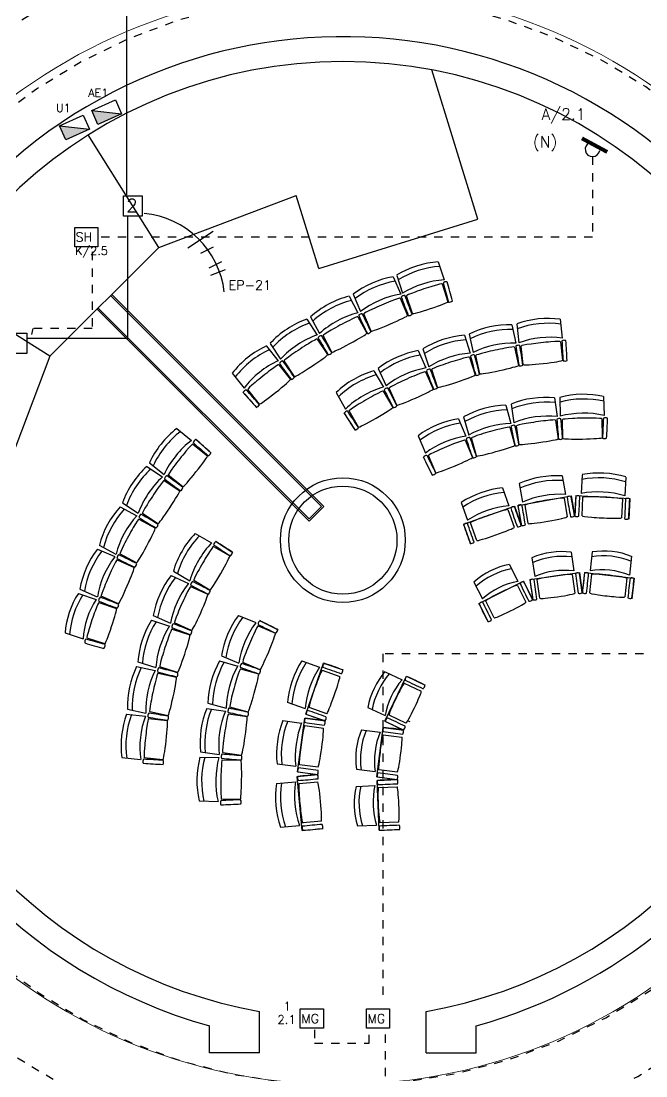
# Model space of a CAD drawing. Extents: x 638.8 to 694.4, y 623.5 to 665.5.
# Drawn here: x 673.13 to 680.63, y 637.12 to 649.79 of the extents above; entities that cross this region are included whole.
import ezdxf

# ---------------------------------------------------------------- set-up
doc = ezdxf.new("R2010")
doc.units = 0
doc.header["$LTSCALE"] = 0.5
doc.header["$MEASUREMENT"] = 0
for name, pattern in [('DASHED2', [0.375, 0.25, -0.125]), ('HIDDEN', [0.375, 0.25, -0.125]), ('HIDDEN2', [0.1875, 0.125, -0.0625]), ('PHANTOM2', [31.75, 15.875, -3.175, 3.175, -3.175, 3.175, -3.175])]:
    doc.linetypes.add(name, pattern=pattern)
for name, color, linetype in [('ALUMBRADO', 3, 'CONTINUOUS'), ('butacas', 1, 'CONTINUOUS'), ('equipo', 5, 'CONTINUOUS'), ('paredes', 1, 'CONTINUOUS'), ('PISO', 1, 'CONTINUOUS'), ('PROYECCIONES', 6, 'HIDDEN'), ('PUERTAS', 6, 'CONTINUOUS'), ('SEÑALES', 4, 'CONTINUOUS'), ('TOMAS', 4, 'HIDDEN2'), ('tuberia_alumbrado', 3, 'DASHED2'), ('UNIFILAR', 1, 'CONTINUOUS')]:
    doc.layers.add(name, color=color, linetype=linetype)
doc.styles.add('romans', font='romans.shx')

# ---------------------------------------------------------------- blocks, each defined once
blk = doc.blocks.new('butacas')
at = {"layer": 'butacas'}
for p, q in [((1.147, 3.343), (1.216, 3.127)), ((0.647, 3.182), (0.716, 2.966)), ((0.606, 3.164), (0.696, 2.955)), ((1.192, 3.078), (1.262, 2.864)), ((0.075, 2.932), (0.182, 2.732)), ((0.123, 2.956), (0.213, 2.747)), ((0.835, 2.723), (0.764, 2.936)), ((0.689, 2.908), (0.778, 2.701)), ((-0.388, 2.682), (-0.28, 2.483)), ((0.18, 2.684), (0.287, 2.486)), ((0.342, 2.513), (0.253, 2.719)), ((-0.434, 2.655), (-0.309, 2.465)), ((2.031, 2.588), (2.079, 2.366)), ((2.09, 2.597), (2.114, 2.372)), ((2.612, 2.654), (2.636, 2.429)), ((-0.307, 2.417), (-0.183, 2.229)), ((-0.131, 2.26), (-0.238, 2.458)), ((1.46, 2.462), (1.531, 2.246)), ((1.518, 2.477), (1.565, 2.255)), ((-0.917, 2.333), (-0.775, 2.156)), ((-0.873, 2.365), (-0.748, 2.176)), ((0.961, 2.298), (1.032, 2.083)), ((2.063, 2.32), (2.11, 2.1)), ((2.168, 2.11), (2.144, 2.333)), ((2.616, 2.385), (2.64, 2.161)), ((-0.58, 1.967), (-0.704, 2.155)), ((0.906, 2.277), (0.998, 2.07)), ((1.52, 2.199), (1.59, 1.985)), ((1.646, 2), (1.599, 2.22)), ((-0.769, 2.108), (-0.629, 1.932)), ((0.373, 2.036), (0.487, 1.839)), ((0.426, 2.062), (0.519, 1.855)), ((1.138, 1.837), (1.068, 2.051)), ((-1.328, 2.006), (-1.186, 1.828)), ((0.992, 2.022), (1.084, 1.816)), ((-1.2, 1.78), (-1.035, 1.592)), ((-1.001, 1.636), (-1.141, 1.812)), ((0.486, 1.791), (0.599, 1.596)), ((0.65, 1.623), (0.558, 1.828)), ((-0.081, 1.773), (0.032, 1.576)), ((2.542, 1.711), (2.575, 1.486)), ((2.608, 1.716), (2.612, 1.489)), ((3.133, 1.726), (3.138, 1.499)), ((0.011, 1.529), (0.149, 1.32)), ((0.187, 1.358), (0.075, 1.553)), ((1.957, 1.621), (2.018, 1.403)), ((2.022, 1.635), (2.055, 1.41)), ((1.388, 1.459), (1.476, 1.249)), ((1.451, 1.48), (1.512, 1.262)), ((2.556, 1.442), (2.588, 1.219)), ((2.642, 1.224), (2.638, 1.449)), ((3.113, 1.458), (3.117, 1.233)), ((-1.995, 1.341), (-1.818, 1.199)), ((2.005, 1.356), (2.065, 1.139)), ((2.118, 1.151), (2.086, 1.373)), ((-1.801, 1.153), (-1.625, 1.013)), ((-1.769, 1.212), (-1.581, 1.047)), ((0.904, 1.255), (0.991, 1.046)), ((1.469, 1.202), (1.556, 0.994)), ((1.607, 1.012), (1.547, 1.229)), ((1.118, 0.81), (1.031, 1.018)), ((-2.323, 0.93), (-2.146, 0.789)), ((0.964, 1.002), (1.077, 0.778)), ((-2.355, 0.886), (-2.166, 0.761)), ((-1.922, 0.642), (-2.098, 0.782)), ((2.635, 0.772), (2.675, 0.549)), ((2.873, 0.787), (2.861, 0.56)), ((-2.146, 0.717), (-1.958, 0.593)), ((2.118, 0.681), (2.157, 0.457)), ((3.398, 0.759), (3.386, 0.533)), ((1.917, 0.628), (1.993, 0.414)), ((2.101, 0.418), (2.741, 0.531)), ((2.741, 0.531), (2.785, 0.285)), ((2.798, 0.535), (2.785, 0.285)), ((2.798, 0.535), (3.447, 0.501)), ((2.873, 0.293), (2.884, 0.518)), ((-2.674, 0.402), (-2.474, 0.294)), ((-2.646, 0.449), (-2.457, 0.323)), ((1.422, 0.453), (1.498, 0.239)), ((1.448, 0.191), (2.061, 0.408)), ((2.061, 0.408), (2.145, 0.172)), ((2.101, 0.418), (2.145, 0.172)), ((2.228, 0.2), (2.189, 0.421)), ((2.657, 0.504), (2.696, 0.282)), ((3.359, 0.493), (3.347, 0.268)), ((3.447, 0.501), (3.434, 0.251)), ((-2.221, 0.197), (-2.408, 0.321)), ((1.983, 0.367), (2.058, 0.155)), ((-2.45, 0.252), (-2.252, 0.145)), ((1.448, 0.191), (1.532, -0.045)), ((1.61, -0.004), (1.535, 0.208)), ((-1.773, 0.081), (-1.576, -0.032)), ((-2.948, -0.108), (-2.74, -0.198)), ((-2.925, -0.059), (-2.725, -0.168)), ((-1.553, -0.075), (-1.358, -0.187)), ((-1.529, -0.011), (-1.32, -0.149)), ((-2.712, -0.238), (-2.506, -0.327)), ((-2.479, -0.273), (-2.677, -0.165)), ((2.272, -0.212), (2.305, -0.437)), ((2.743, -0.145), (2.775, -0.369)), ((2.995, -0.141), (2.969, -0.366)), ((3.467, -0.194), (3.442, -0.42)), ((-2.036, -0.373), (-1.839, -0.487)), ((2.001, -0.291), (2.101, -0.495)), ((-2.062, -0.426), (-1.855, -0.519)), ((-1.596, -0.599), (-1.791, -0.486)), ((1.575, -0.503), (1.676, -0.706)), ((1.633, -0.759), (2.17, -0.493)), ((2.17, -0.493), (2.281, -0.717)), ((2.247, -0.474), (2.841, -0.389)), ((2.247, -0.474), (2.282, -0.722)), ((2.367, -0.697), (2.335, -0.474)), ((2.756, -0.414), (2.788, -0.636)), ((2.841, -0.389), (2.876, -0.636)), ((2.904, -0.388), (2.876, -0.636)), ((2.904, -0.388), (3.5, -0.455)), ((2.965, -0.634), (2.99, -0.41)), ((3.412, -0.458), (3.387, -0.681)), ((3.5, -0.455), (3.473, -0.703)), ((-3.158, -0.59), (-2.949, -0.68)), ((-1.828, -0.558), (-1.623, -0.65)), ((2.097, -0.543), (2.197, -0.744)), ((-3.177, -0.64), (-2.962, -0.712)), ((-2.931, -0.749), (-2.717, -0.82)), ((-2.695, -0.763), (-2.902, -0.674)), ((1.633, -0.759), (1.744, -0.983)), ((1.816, -0.933), (1.716, -0.732)), ((-2.298, -0.961), (-2.083, -1.032)), ((-2.277, -0.906), (-2.07, -0.998)), ((-1.816, -1.084), (-2.022, -0.992)), ((-1.255, -0.904), (-1.046, -0.991)), ((-1.002, -0.964), (-0.778, -1.077)), ((-3.336, -1.115), (-3.121, -1.187)), ((-2.051, -1.068), (-1.837, -1.138)), ((-1.018, -1.031), (-0.81, -1.118)), ((-2.86, -1.247), (-3.073, -1.176)), ((-1.459, -1.388), (-1.249, -1.476)), ((-2.477, -1.518), (-2.255, -1.565)), ((-2.462, -1.46), (-2.246, -1.531)), ((-1.985, -1.59), (-2.199, -1.52)), ((-1.48, -1.451), (-1.262, -1.512)), ((-0.994, -1.556), (-1.202, -1.469)), ((-0.493, -1.45), (-0.279, -1.526)), ((-0.446, -2.09), (-0.231, -1.476)), ((-0.231, -1.476), (0.005, -1.559)), ((-2.22, -1.599), (-2, -1.646)), ((-1.229, -1.547), (-1.012, -1.607)), ((-0.248, -1.563), (-0.036, -1.637)), ((0.506, -2.175), (0.765, -1.634)), ((0.507, -1.58), (0.712, -1.677)), ((0.765, -1.634), (0.99, -1.741)), ((0.738, -1.718), (0.941, -1.815)), ((-1.635, -2.022), (-1.41, -2.055)), ((-1.621, -1.957), (-1.403, -2.018)), ((-1.139, -2.065), (-1.356, -2.005)), ((-0.667, -1.946), (-0.453, -2.021)), ((-0.193, -2.086), (-0.405, -2.011)), ((0.302, -2.009), (0.507, -2.106)), ((-2.597, -2.09), (-2.372, -2.114)), ((-2.588, -2.031), (-2.366, -2.079)), ((-2.333, -2.144), (-2.11, -2.168)), ((-2.1, -2.11), (-2.32, -2.063)), ((-1.373, -2.086), (-1.151, -2.118)), ((-0.545, -2.783), (-0.458, -2.139)), ((-0.458, -2.139), (-0.21, -2.172)), ((-0.446, -2.09), (-0.21, -2.172)), ((0.758, -2.199), (0.555, -2.102)), ((-0.72, -2.166), (-0.495, -2.197)), ((-0.457, -2.227), (-0.234, -2.257)), ((0.223, -2.279), (0.448, -2.308)), ((0.409, -2.845), (0.484, -2.249)), ((0.484, -2.249), (0.732, -2.281)), ((0.506, -2.175), (0.732, -2.283)), ((0.486, -2.338), (0.709, -2.366)), ((-2.654, -2.612), (-2.429, -2.636)), ((-2.161, -2.64), (-2.385, -2.616)), ((-1.716, -2.608), (-1.489, -2.612)), ((-1.711, -2.542), (-1.486, -2.575)), ((-1.449, -2.638), (-1.224, -2.642)), ((-1.219, -2.588), (-1.442, -2.556)), ((-0.79, -2.687), (-0.566, -2.717)), ((-0.545, -2.783), (-0.298, -2.816)), ((-0.298, -2.728), (-0.521, -2.698)), ((0.163, -2.751), (0.388, -2.779)), ((0.655, -2.788), (0.432, -2.759)), ((-0.795, -2.925), (-0.57, -2.904)), ((-0.547, -2.839), (-0.298, -2.816)), ((-0.487, -3.487), (-0.547, -2.839)), ((-0.526, -2.925), (-0.302, -2.905)), ((0.409, -2.845), (0.657, -2.876)), ((0.412, -2.886), (0.662, -2.876)), ((0.436, -3.485), (0.412, -2.886)), ((0.159, -2.958), (0.386, -2.949)), ((0.428, -2.973), (0.653, -2.964)), ((-1.726, -3.133), (-1.499, -3.138)), ((-1.233, -3.117), (-1.458, -3.113)), ((-0.258, -3.378), (-0.482, -3.398)), ((0.67, -3.388), (0.445, -3.397)), ((-0.747, -3.448), (-0.521, -3.427)), ((-0.487, -3.487), (-0.238, -3.464)), ((0.178, -3.433), (0.405, -3.424)), ((0.436, -3.485), (0.686, -3.475))]:
    blk.add_line(p, q, dxfattribs=at)
for centre, radius, start, end in [((1.243, 3.044), 0.0607, 82.7048, 129.1855), ((7.926, 4.887), 6.957, 194.9562, 196.9341), ((-5.404, 1.078), 6.957, 14.9562, 16.9341), ((0.743, 2.878), 0.0607, 87.5403, 134.021), ((7.247, 5.278), 6.957, 199.7917, 201.7696), ((-5.715, 0.359), 6.957, 19.7917, 21.7696), ((1.278, 2.921), 0.0607, 262.7048, 309.1855), ((0.236, 2.66), 0.0607, 92.606, 139.0867), ((6.503, 5.624), 6.957, 204.8574, 206.8353), ((-5.974, -0.42), 6.957, 24.8574, 26.8353), ((0.789, 2.758), 0.0607, 267.5403, 314.021), ((-0.249, 2.398), 0.0607, 97.6717, 144.1525), ((5.731, 5.904), 6.957, 209.9231, 211.9011), ((-6.163, -1.218), 6.957, 29.9231, 31.9011), ((0.292, 2.544), 0.0607, 272.606, 319.0867), ((2.111, 2.281), 0.0607, 75.9451, 122.4258), ((8.964, 3.325), 6.957, 188.1965, 190.1744), ((-4.722, 1.111), 6.957, 8.1965, 10.1744), ((2.659, 2.341), 0.0607, 69.9858, 116.4665), ((9.584, 2.667), 6.957, 182.2372, 184.2151), ((-4.258, 1.887), 6.957, 2.2372, 4.2151), ((-0.183, 2.288), 0.0607, 277.6717, 324.1525), ((1.571, 2.165), 0.0607, 81.9044, 128.3851), ((8.279, 3.914), 6.957, 194.1558, 196.1337), ((-5.103, 0.292), 6.957, 14.1558, 16.1337), ((2.666, 2.213), 0.0607, 249.9858, 296.4665), ((-0.709, 2.094), 0.0607, 102.7375, 149.2182), ((4.938, 6.114), 6.957, 214.9889, 216.9668), ((-6.281, -2.03), 6.957, 34.9889, 36.9668), ((1.047, 1.994), 0.0607, 87.8637, 134.3444), ((7.537, 4.429), 6.957, 200.1151, 202.093), ((-5.397, -0.562), 6.957, 20.1151, 22.093), ((2.131, 2.155), 0.0607, 255.9451, 302.4258), ((-0.634, 1.99), 0.0607, 282.7375, 329.2182), ((1.605, 2.041), 0.0607, 261.9044, 308.3851), ((-1.141, 1.75), 0.0607, 107.8032, 154.2839), ((4.129, 6.253), 6.957, 220.0546, 222.0325), ((-6.327, -2.85), 6.957, 40.0546, 42.0325), ((0.543, 1.768), 0.0607, 93.823, 140.3037), ((6.745, 4.865), 6.957, 206.0744, 208.0523), ((-5.6, -1.443), 6.957, 26.0744, 28.0523), ((1.093, 1.874), 0.0607, 267.8637, 314.3444), ((-1.057, 1.653), 0.0607, 287.8032, 334.2839), ((0.066, 1.492), 0.0607, 99.7823, 146.263), ((5.912, 5.216), 6.957, 212.0337, 214.0116), ((-5.711, -2.339), 6.957, 32.0337, 34.0116), ((0.602, 1.654), 0.0607, 273.823, 320.3037), ((2.601, 1.4), 0.0607, 71.4459, 117.9266), ((9.514, 1.902), 6.957, 183.6973, 185.6753), ((-4.303, 0.769), 6.957, 3.6973, 5.6753), ((10.074, 1.037), 6.957, 176.4595, 178.4375), ((3.153, 1.41), 0.0607, 64.2081, 110.6889), ((-3.775, 1.655), 6.957, 356.4595, 358.4375), ((0.136, 1.384), 0.0607, 279.7823, 326.263), ((2.054, 1.32), 0.0607, 78.6837, 125.1644), ((8.85, 2.689), 6.957, 190.9351, 192.913), ((-4.714, -0.175), 6.957, 10.9351, 12.913), ((-1.74, 1.153), 0.0607, 115.568, 162.0487), ((2.874, 6.327), 6.957, 227.8194, 229.7973), ((-6.256, -4.105), 6.957, 47.8194, 49.7973), ((1.523, 1.172), 0.0607, 85.9215, 132.4022), ((8.091, 3.387), 6.957, 198.1729, 200.1508), ((-5.004, -1.164), 6.957, 18.1729, 20.1508), ((2.081, 1.194), 0.0607, 258.6837, 305.1644), ((2.611, 1.272), 0.0607, 251.4459, 297.9266), ((3.147, 1.282), 0.0607, 244.2081, 290.6889), ((-1.643, 1.069), 0.0607, 295.568, 342.0487), ((1.014, 0.958), 0.0607, 93.1593, 139.64), ((-5.166, -2.181), 6.957, 25.4107, 27.3886), ((7.251, 3.983), 6.957, 205.4107, 207.3886), ((1.565, 1.051), 0.0607, 265.9215, 312.4022), ((-2.084, 0.722), 0.0607, 120.6337, 167.1144), ((-6.119, -4.914), 6.957, 52.8851, 54.863), ((1.071, 0.843), 0.0607, 273.1593, 319.64), ((2.054, 6.283), 6.957, 232.8851, 234.863), ((-1.98, 0.647), 0.0607, 300.6337, 347.1144), ((2.727, 0.467), 0.0607, 76.7907, 123.2715), ((9.564, 1.611), 6.957, 189.0421, 191.0201), ((-4.088, -0.803), 6.957, 9.0421, 11.0201), ((9.738, 0.046), 6.957, 176.0074, 177.9853), ((2.819, 0.473), 0.0607, 63.756, 110.2367), ((-4.106, 0.772), 6.957, 356.0074, 357.9853), ((2.058, 0.342), 0.0607, 86.2296, 132.7103), ((8.615, 2.592), 6.957, 198.4809, 200.4589), ((-4.456, -2.029), 6.957, 18.4809, 20.4589), ((2.136, 0.363), 0.0607, 76.7907, 123.2715), ((8.973, 1.507), 6.957, 189.0421, 191.0201), ((-4.678, -0.908), 6.957, 9.0421, 11.0201), ((10.337, 0.014), 6.957, 176.0074, 177.9853), ((3.419, 0.442), 0.0607, 63.756, 110.2367), ((-3.507, 0.741), 6.957, 356.0074, 357.9853), ((-2.39, 0.263), 0.0607, 125.6994, 172.1802), ((1.242, 6.168), 6.957, 237.9508, 239.9288), ((-5.911, -5.708), 6.957, 57.9508, 59.9288), ((2.749, 0.341), 0.0607, 256.7907, 303.2715), ((2.813, 0.345), 0.0607, 243.756, 290.2367), ((3.412, 0.313), 0.0607, 243.756, 290.2367), ((-2.279, 0.197), 0.0607, 305.6994, 352.1802), ((1.492, 0.142), 0.0607, 86.2296, 132.7103), ((8.049, 2.392), 6.957, 198.4809, 200.4589), ((-5.022, -2.229), 6.957, 18.4809, 20.4589), ((2.101, 0.221), 0.0607, 266.2296, 312.7103), ((2.159, 0.236), 0.0607, 256.7907, 303.2715), ((-1.492, -0.066), 0.0607, 123.737, 170.2177), ((2.339, 5.711), 6.957, 235.9884, 237.9663), ((-5.216, -5.912), 6.957, 55.9884, 57.9663), ((1.535, 0.021), 0.0607, 266.2296, 312.7103), ((-2.653, -0.222), 0.0607, 130.7652, 177.2459), ((0.443, 5.98), 6.957, 243.0166, 244.9945), ((-5.633, -6.481), 6.957, 63.0166, 64.9945), ((-1.384, -0.136), 0.0607, 303.737, 350.2177), ((-2.537, -0.278), 0.0607, 310.7652, 357.2459), ((-1.768, -0.543), 0.0607, 129.6963, 176.177), ((-4.865, -6.745), 6.957, 61.9477, 63.9256), ((2.175, -0.558), 0.0607, 93.1377, 139.6185), ((-4.007, -3.695), 6.957, 25.3891, 27.3671), ((2.28, -0.531), 0.0607, 74.9106, 121.3913), ((9.151, 0.389), 6.957, 187.162, 189.1399), ((-4.572, -1.577), 6.957, 7.162, 9.1399), ((2.825, -0.453), 0.0607, 74.9106, 121.3913), ((9.696, 0.467), 6.957, 187.162, 189.1399), ((-4.028, -1.499), 6.957, 7.162, 9.1399), ((9.803, -1.289), 6.957, 172.5992, 174.5772), ((2.922, -0.451), 0.0607, 60.3478, 106.8285), ((-3.973, 0.259), 6.957, 352.5992, 354.5772), ((10.35, -1.351), 6.957, 172.5992, 174.5772), ((3.469, -0.513), 0.0607, 60.3478, 106.8285), ((-3.427, 0.198), 6.957, 352.5992, 354.5772), ((1.443, 5.6), 6.957, 241.9477, 243.9256), ((-1.654, -0.602), 0.0607, 309.6963, 356.177), ((8.413, 2.464), 6.957, 205.3891, 207.3671), ((2.843, -0.58), 0.0607, 254.9106, 301.3913), ((2.908, -0.579), 0.0607, 240.3478, 286.8285), ((-2.873, -0.728), 0.0607, 135.8309, 182.3116), ((-0.337, 5.723), 6.957, 248.0823, 250.0602), ((-5.289, -7.225), 6.957, 68.0823, 70.0602), ((1.682, -0.803), 0.0607, 93.1377, 139.6185), ((-4.5, -3.94), 6.957, 25.3891, 27.3671), ((2.232, -0.673), 0.0607, 273.1377, 319.6185), ((2.299, -0.658), 0.0607, 254.9106, 301.3913), ((3.454, -0.64), 0.0607, 240.3478, 286.8285), ((-2.753, -0.774), 0.0607, 315.8309, 2.3116), ((7.92, 2.22), 6.957, 205.3891, 207.3671), ((-1.994, -1.047), 0.0607, 135.6556, 182.1363), ((-4.429, -7.537), 6.957, 67.907, 69.8849), ((-0.958, -1.014), 0.0607, 130.36, 176.8407), ((2.181, 5.166), 6.957, 242.6114, 244.5893), ((-3.983, -7.251), 6.957, 62.6114, 64.5893), ((1.739, -0.918), 0.0607, 273.1377, 319.6185), ((0.562, 5.397), 6.957, 247.907, 249.8849), ((-1.874, -1.093), 0.0607, 315.6556, 2.1363), ((-0.843, -1.071), 0.0607, 310.36, 356.8407), ((-3.04, -1.227), 0.0607, 140.6664, 187.1471), ((-1.057, 5.415), 6.957, 252.9178, 254.8957), ((-4.9, -7.905), 6.957, 72.9178, 74.8957), ((-2.916, -1.263), 0.0607, 320.6664, 7.1471), ((-1.172, -1.523), 0.0607, 137.5978, 184.0785), ((-3.387, -8.091), 6.957, 69.8492, 71.8271), ((-0.182, -1.52), 0.0607, 137.4455, 183.9262), ((-2.414, -8.083), 6.957, 69.6969, 71.6748), ((-2.165, -1.571), 0.0607, 141.6149, 188.0956), ((-0.292, 5.103), 6.957, 253.8663, 255.8442), ((-3.914, -8.279), 6.957, 73.8663, 75.8442), ((-2.041, -1.605), 0.0607, 321.6149, 8.0956), ((1.164, 5.004), 6.957, 249.8492, 251.8271), ((-1.051, -1.565), 0.0607, 317.5978, 4.0785), ((2.171, 5), 6.957, 249.6969, 251.6748), ((-0.061, -1.562), 0.0607, 317.4455, 3.9262), ((0.809, -1.682), 0.0607, 131.2209, 177.7017), ((-2.122, -7.965), 6.957, 63.4723, 65.4503), ((3.855, 4.544), 6.957, 243.4723, 245.4503), ((0.925, -1.738), 0.0607, 311.2209, 357.7017), ((-1.32, -2.054), 0.0607, 144.8356, 191.3163), ((-2.689, -8.85), 6.957, 77.087, 79.0649), ((-2.281, -2.111), 0.0607, 147.5742, 194.0549), ((-1.111, 4.722), 6.957, 259.8256, 261.8035), ((-3.325, -8.964), 6.957, 79.8256, 81.8035), ((-2.155, -2.131), 0.0607, 327.5742, 14.0549), ((0.175, 4.714), 6.957, 257.087, 259.0649), ((-1.194, -2.081), 0.0607, 324.8356, 11.3163), ((-0.401, -2.172), 0.0607, 149.0256, 195.5063), ((-1.27, -9.049), 6.957, 81.277, 83.2549), ((-0.381, -2.086), 0.0607, 137.4455, 183.9262), ((1.973, 4.434), 6.957, 249.6969, 251.6748), ((-2.613, -8.649), 6.957, 69.6969, 71.6748), ((-0.259, -2.129), 0.0607, 317.4455, 3.9262), ((0.572, -2.179), 0.0607, 131.2209, 177.7017), ((-2.359, -8.461), 6.957, 63.4723, 65.4503), ((0.595, 4.688), 6.957, 261.277, 263.2549), ((-0.274, -2.189), 0.0607, 329.0256, 15.5063), ((0.542, -2.282), 0.0607, 149.5145, 195.9952), ((-0.269, -9.166), 6.957, 81.7659, 83.7438), ((3.618, 4.048), 6.957, 243.4723, 245.4503), ((0.688, -2.234), 0.0607, 311.2209, 357.7017), ((1.48, 4.586), 6.957, 261.7659, 263.7438), ((0.669, -2.298), 0.0607, 329.5145, 15.9952), ((-2.341, -2.659), 0.0607, 153.5335, 200.0142), ((-2.667, -9.584), 6.957, 85.7849, 87.7628), ((-2.213, -2.666), 0.0607, 333.5335, 20.0142), ((-1.4, -2.601), 0.0607, 152.0734, 198.5541), ((-0.769, 4.303), 6.957, 264.3247, 266.3027), ((-1.902, -9.514), 6.957, 84.3247, 86.3027), ((-1.272, -2.611), 0.0607, 332.0734, 18.5541), ((-1.887, 4.258), 6.957, 265.7849, 267.7628), ((-0.482, -2.766), 0.0607, 149.0256, 195.5063), ((0.515, 4.094), 6.957, 261.277, 263.2549), ((-1.351, -9.643), 6.957, 81.277, 83.2549), ((-0.355, -2.783), 0.0607, 329.0256, 15.5063), ((-0.484, -2.859), 0.0607, 162.0357, 208.5165), ((0.218, -9.755), 6.957, 94.2871, 96.2651), ((-1.057, 4.05), 6.957, 274.2871, 276.2651), ((-0.356, -2.847), 0.0607, 342.0357, 28.5165), ((0.472, -2.827), 0.0607, 149.5145, 195.9952), ((0.474, -2.908), 0.0607, 159.0685, 205.5492), ((1.41, 4.041), 6.957, 261.7659, 263.7438), ((0.817, -9.832), 6.957, 91.3199, 93.2978), ((-0.338, -9.712), 6.957, 81.7659, 83.7438), ((0.6, -2.844), 0.0607, 329.5145, 15.9952), ((0.602, -2.903), 0.0607, 339.0685, 25.5492), ((0.259, 4.02), 6.957, 271.3199, 273.2978), ((-1.41, -3.153), 0.0607, 159.3111, 205.7919), ((-1.037, -10.074), 6.957, 91.5625, 93.5405), ((-1.655, 3.775), 6.957, 271.5625, 273.5405), ((-1.282, -3.147), 0.0607, 339.3111, 25.7919), ((0.273, -10.353), 6.957, 94.2871, 96.2651), ((-0.301, -3.444), 0.0607, 342.0357, 28.5165), ((-0.429, -3.456), 0.0607, 162.0357, 208.5165), ((-1.002, 3.452), 6.957, 274.2871, 276.2651), ((0.496, -3.458), 0.0607, 159.0685, 205.5492), ((0.839, -10.381), 6.957, 91.3199, 93.2978), ((0.281, 3.471), 6.957, 271.3199, 273.2978), ((0.624, -3.453), 0.0607, 339.0685, 25.5492)]:
    blk.add_arc(centre, radius, start, end, dxfattribs=at)
for centre, major_axis, ratio, start_param, end_param in [((0.991, 2.969), (0.593, 0.191), 0.547021, 1.135438, 2.006154), ((1.009, 2.914), (0.593, 0.191), 0.547021, 1.135438, 2.006154), ((0.487, 2.776), (0.572, 0.247), 0.547021, 1.135438, 2.006154), ((0.51, 2.723), (0.572, 0.247), 0.547021, 1.135438, 2.006154), ((1.061, 2.753), (0.593, 0.191), 0.547021, 1.135438, 2.006154), ((0.978, 3.007), (0.214, 0.071), 0.055531, 0, 3.141593), ((-0.01, 2.535), (0.548, 0.296), 0.547021, 1.135438, 2.006154), ((0.577, 2.568), (0.572, 0.247), 0.547021, 1.135438, 2.006154), ((0.018, 2.485), (0.548, 0.296), 0.547021, 1.135438, 2.006154), ((0.471, 2.814), (0.218, 0.094), 0.05261, 0, 3.141593), ((1.049, 2.794), (0.214, 0.071), 0.055531, 3.141593, 6.283185), ((0.098, 2.336), (0.548, 0.296), 0.547021, 1.135438, 2.006154), ((-0.029, 2.571), (0.209, 0.113), 0.05261, 0, 3.141593), ((0.56, 2.607), (0.218, 0.094), 0.05261, 3.141593, 6.283185), ((2.384, 2.319), (0.619, 0.067), 0.547021, 1.135438, 2.006154), ((-0.483, 2.252), (0.52, 0.343), 0.547021, 1.135438, 2.006154), ((-0.452, 2.204), (0.52, 0.343), 0.547021, 1.135438, 2.006154), ((1.839, 2.23), (0.609, 0.131), 0.547021, 1.135438, 2.006154), ((1.852, 2.174), (0.609, 0.131), 0.547021, 1.135438, 2.006154), ((2.39, 2.261), (0.619, 0.067), 0.547021, 1.135438, 2.006154), ((-0.358, 2.063), (0.52, 0.343), 0.547021, 1.135438, 2.006154), ((-0.506, 2.286), (0.198, 0.131), 0.05261, 0, 3.141593), ((0.078, 2.373), (0.209, 0.113), 0.05261, 3.141593, 6.283185), ((1.307, 2.086), (0.592, 0.194), 0.547021, 1.135438, 2.006154), ((2.409, 2.093), (0.619, 0.067), 0.547021, 1.135438, 2.006154), ((-0.93, 1.928), (0.487, 0.388), 0.547021, 1.135438, 2.006154), ((-0.894, 1.883), (0.487, 0.388), 0.547021, 1.135438, 2.006154), ((1.325, 2.032), (0.592, 0.194), 0.547021, 1.135438, 2.006154), ((1.887, 2.009), (0.609, 0.131), 0.547021, 1.135438, 2.006154), ((1.831, 2.27), (0.232, 0.05), 0.05261, 0, 3.141593), ((2.38, 2.359), (0.236, 0.026), 0.05261, 0, 3.141593), ((-0.789, 1.75), (0.487, 0.388), 0.547021, 1.135438, 2.006154), ((-0.382, 2.098), (0.198, 0.131), 0.05261, 3.141593, 6.283185), ((0.792, 1.888), (0.569, 0.254), 0.547021, 1.135438, 2.006154), ((0.815, 1.835), (0.569, 0.254), 0.547021, 1.135438, 2.006154), ((1.377, 1.871), (0.592, 0.194), 0.547021, 1.135438, 2.006154), ((1.294, 2.125), (0.226, 0.074), 0.05261, 0, 3.141593), ((2.404, 2.135), (0.236, 0.026), 0.05261, 3.141593, 6.283185), ((-0.955, 1.96), (0.186, 0.148), 0.05261, 0, 3.141593), ((0.301, 1.637), (0.539, 0.312), 0.547021, 1.135438, 2.006154), ((0.885, 1.68), (0.569, 0.254), 0.547021, 1.135438, 2.006154), ((0.775, 1.925), (0.217, 0.097), 0.05261, 0, 3.141593), ((1.878, 2.05), (0.232, 0.05), 0.05261, 3.141593, 6.283185), ((-0.815, 1.784), (0.186, 0.148), 0.05261, 3.141593, 6.283185), ((0.329, 1.587), (0.539, 0.312), 0.547021, 1.135438, 2.006154), ((1.364, 1.911), (0.226, 0.074), 0.05261, 3.141593, 6.283185), ((0.414, 1.44), (0.539, 0.312), 0.547021, 1.135438, 2.006154), ((0.28, 1.672), (0.206, 0.119), 0.05261, 0, 3.141593), ((0.867, 1.719), (0.217, 0.097), 0.05261, 3.141593, 6.283185), ((2.327, 1.367), (0.616, 0.09), 0.547021, 1.135438, 2.006154), ((2.335, 1.31), (0.616, 0.09), 0.547021, 1.135438, 2.006154), ((2.876, 1.412), (0.623, 0.012), 0.547021, 1.135438, 2.006154), ((2.878, 1.355), (0.623, 0.012), 0.547021, 1.135438, 2.006154), ((0.393, 1.477), (0.206, 0.119), 0.05261, 3.141593, 6.283185), ((1.787, 1.253), (0.6, 0.167), 0.547021, 1.135438, 2.006154), ((1.802, 1.198), (0.6, 0.167), 0.547021, 1.135438, 2.006154), ((2.881, 1.185), (0.623, 0.012), 0.547021, 1.135438, 2.006154), ((1.265, 1.072), (0.574, 0.241), 0.547021, 1.135438, 2.006154), ((1.288, 1.019), (0.574, 0.241), 0.547021, 1.135438, 2.006154), ((1.847, 1.035), (0.6, 0.167), 0.547021, 1.135438, 2.006154), ((2.359, 1.143), (0.616, 0.09), 0.547021, 1.135438, 2.006154), ((2.321, 1.408), (0.235, 0.034), 0.05261, 0, 3.141593), ((2.876, 1.453), (0.238, 0.004), 0.05261, 0, 3.141593), ((-1.918, 0.942), (0.389, 0.486), 0.547021, 1.135438, 2.006154), ((-1.873, 0.907), (0.389, 0.486), 0.547021, 1.135438, 2.006154), ((1.776, 1.293), (0.229, 0.064), 0.05261, 0, 3.141593), ((-1.741, 0.801), (0.389, 0.486), 0.547021, 1.135438, 2.006154), ((-1.95, 0.968), (0.148, 0.186), 0.05261, 0, 3.141593), ((1.353, 0.863), (0.574, 0.241), 0.547021, 1.135438, 2.006154), ((1.25, 1.11), (0.219, 0.092), 0.05261, 0, 3.141593), ((2.353, 1.185), (0.235, 0.034), 0.05261, 3.141593, 6.283185), ((2.88, 1.228), (0.238, 0.004), 0.05261, 3.141593, 6.283185), ((1.836, 1.076), (0.229, 0.064), 0.05261, 3.141593, 6.283185), ((-1.774, 0.827), (0.148, 0.186), 0.05261, 3.141593, 6.283185), ((1.337, 0.902), (0.219, 0.092), 0.05261, 3.141593, 6.283185), ((-2.243, 0.497), (0.345, 0.519), 0.547021, 1.135438, 2.006154), ((-2.195, 0.465), (0.345, 0.519), 0.547021, 1.135438, 2.006154), ((-2.054, 0.371), (0.345, 0.519), 0.547021, 1.135438, 2.006154), ((2.43, 0.422), (0.613, 0.108), 0.547021, 1.135438, 2.006154), ((3.116, 0.407), (-0.622, 0.033), 0.547021, 4.277031, 5.147747), ((3.119, 0.465), (-0.622, 0.033), 0.547021, 4.277031, 5.147747), ((-2.277, 0.519), (0.131, 0.198), 0.05261, 0, 3.141593), ((2.44, 0.366), (0.613, 0.108), 0.547021, 1.135438, 2.006154), ((-2.09, 0.395), (0.131, 0.198), 0.05261, 3.141593, 6.283185), ((1.773, 0.249), (0.587, 0.208), 0.547021, 1.135438, 2.006154), ((1.792, 0.195), (0.587, 0.208), 0.547021, 1.135438, 2.006154), ((2.47, 0.199), (0.613, 0.108), 0.547021, 1.135438, 2.006154), ((2.423, 0.463), (0.234, 0.041), 0.05261, 0, 3.141593), ((3.108, 0.238), (-0.622, 0.033), 0.547021, 4.277031, 5.147747), ((3.122, 0.505), (-0.237, 0.012), 0.05261, 3.141593, 6.283185), ((-2.528, 0.024), (0.297, 0.547), 0.547021, 1.135438, 2.006154), ((1.848, 0.035), (0.587, 0.208), 0.547021, 1.135438, 2.006154), ((-2.477, -0.003), (0.297, 0.547), 0.547021, 1.135438, 2.006154), ((-2.328, -0.084), (0.297, 0.547), 0.547021, 1.135438, 2.006154), ((-2.564, 0.043), (0.113, 0.209), 0.05261, 0, 3.141593), ((1.759, 0.288), (0.224, 0.079), 0.05261, 0, 3.141593), ((2.462, 0.241), (0.234, 0.041), 0.05261, 3.141593, 6.283185), ((3.11, 0.281), (-0.237, 0.012), 0.05261, 0, 3.141593), ((-2.366, -0.064), (0.113, 0.209), 0.05261, 3.141593, 6.283185), ((1.834, 0.075), (0.224, 0.079), 0.05261, 3.141593, 6.283185), ((-1.637, -0.301), (0.312, 0.539), 0.547021, 1.135438, 2.006154), ((-1.587, -0.329), (0.312, 0.539), 0.547021, 1.135438, 2.006154), ((-2.77, -0.472), (0.248, 0.571), 0.547021, 1.135438, 2.006154), ((-1.44, -0.414), (0.312, 0.539), 0.547021, 1.135438, 2.006154), ((-1.672, -0.28), (0.119, 0.206), 0.05261, 0, 3.141593), ((2.551, -0.484), (0.558, 0.08), 0.604555, 1.135438, 2.006154), ((3.196, -0.475), (-0.56, 0.063), 0.604555, 4.277031, 5.147747), ((-2.717, -0.495), (0.248, 0.571), 0.547021, 1.135438, 2.006154), ((-2.561, -0.562), (0.248, 0.571), 0.547021, 1.135438, 2.006154), ((-2.807, -0.456), (0.095, 0.218), 0.05261, 0, 3.141593), ((-1.477, -0.393), (0.119, 0.206), 0.05261, 3.141593, 6.283185), ((2.56, -0.541), (0.558, 0.08), 0.604555, 1.135438, 2.006154), ((3.19, -0.532), (-0.56, 0.063), 0.604555, 4.277031, 5.147747), ((-2.601, -0.545), (0.095, 0.218), 0.05261, 3.141593, 6.283185), ((1.925, -0.674), (0.505, 0.25), 0.604555, 1.135438, 2.006154), ((1.951, -0.725), (0.505, 0.25), 0.604555, 1.135438, 2.006154), ((2.584, -0.709), (0.558, 0.08), 0.604555, 1.135438, 2.006154), ((3.171, -0.7), (-0.56, 0.063), 0.604555, 4.277031, 5.147747), ((-1.888, -0.792), (0.254, 0.569), 0.547021, 1.135438, 2.006154), ((-1.835, -0.815), (0.254, 0.569), 0.547021, 1.135438, 2.006154), ((2.026, -0.877), (0.505, 0.25), 0.604555, 1.135438, 2.006154), ((2.546, -0.444), (0.21, 0.03), 0.058796, 0, 3.141593), ((3.201, -0.434), (-0.211, 0.024), 0.058796, 3.141593, 6.283185), ((-1.68, -0.885), (0.254, 0.569), 0.547021, 1.135438, 2.006154), ((-1.925, -0.775), (0.097, 0.217), 0.05261, 0, 3.141593), ((1.907, -0.637), (0.19, 0.094), 0.058796, 0, 3.141593), ((-2.963, -0.975), (0.188, 0.563), 0.574351, 1.135438, 2.006154), ((-2.909, -0.994), (0.188, 0.563), 0.574351, 1.135438, 2.006154), ((-2.748, -1.047), (0.188, 0.563), 0.574351, 1.135438, 2.006154), ((-3.002, -0.962), (0.071, 0.213), 0.055531, 0, 3.141593), ((-1.719, -0.867), (0.097, 0.217), 0.05261, 3.141593, 6.283185), ((2.007, -0.839), (0.19, 0.094), 0.058796, 3.141593, 6.283185), ((2.578, -0.667), (0.21, 0.03), 0.058796, 3.141593, 6.283185), ((3.176, -0.658), (-0.211, 0.024), 0.058796, 0, 3.141593), ((-2.789, -1.034), (0.071, 0.213), 0.055531, 3.141593, 6.283185), ((-2.086, -1.307), (0.194, 0.592), 0.547021, 1.135438, 2.006154), ((-2.032, -1.325), (0.194, 0.592), 0.547021, 1.135438, 2.006154), ((-1.072, -1.265), (0.241, 0.574), 0.547021, 1.135438, 2.006154), ((-1.019, -1.288), (0.241, 0.574), 0.547021, 1.135438, 2.006154), ((-0.863, -1.353), (0.241, 0.574), 0.547021, 1.135438, 2.006154), ((-1.871, -1.377), (0.194, 0.592), 0.547021, 1.135438, 2.006154), ((-2.125, -1.294), (0.074, 0.226), 0.05261, 0, 3.141593), ((-1.911, -1.364), (0.074, 0.226), 0.05261, 3.141593, 6.283185), ((-1.11, -1.25), (0.092, 0.219), 0.05261, 0, 3.141593), ((-0.902, -1.337), (0.092, 0.219), 0.05261, 3.141593, 6.283185), ((-2.23, -1.839), (0.131, 0.609), 0.547021, 1.135438, 2.006154), ((-1.253, -1.787), (0.167, 0.6), 0.547021, 1.135438, 2.006154), ((-1.198, -1.802), (0.167, 0.6), 0.547021, 1.135438, 2.006154), ((-1.035, -1.847), (0.167, 0.6), 0.547021, 1.135438, 2.006154), ((-0.288, -1.801), (0.206, 0.588), 0.547021, 1.135438, 2.006154), ((-0.234, -1.82), (0.206, 0.588), 0.547021, 1.135438, 2.006154), ((-2.174, -1.852), (0.131, 0.609), 0.547021, 1.135438, 2.006154), ((-2.009, -1.887), (0.131, 0.609), 0.547021, 1.135438, 2.006154), ((-2.27, -1.831), (0.05, 0.232), 0.05261, 0, 3.141593), ((-2.05, -1.878), (0.05, 0.232), 0.05261, 3.141593, 6.283185), ((-1.293, -1.776), (0.064, 0.229), 0.05261, 0, 3.141593), ((-1.076, -1.836), (0.064, 0.229), 0.05261, 3.141593, 6.283185), ((-0.074, -1.876), (0.206, 0.588), 0.547021, 1.135438, 2.006154), ((-0.327, -1.787), (0.079, 0.224), 0.05261, 0, 3.141593), ((-0.115, -1.861), (0.079, 0.224), 0.05261, 3.141593, 6.283185), ((0.683, -1.927), (0.243, 0.509), 0.604555, 1.135438, 2.006154), ((0.735, -1.952), (0.243, 0.509), 0.604555, 1.135438, 2.006154), ((0.888, -2.025), (0.243, 0.509), 0.604555, 1.135438, 2.006154), ((0.647, -1.91), (0.092, 0.192), 0.058796, 0, 3.141593), ((0.85, -2.007), (0.092, 0.192), 0.058796, 3.141593, 6.283185), ((-1.367, -2.327), (0.09, 0.616), 0.547021, 1.135438, 2.006154), ((-2.319, -2.384), (0.067, 0.619), 0.547021, 1.135438, 2.006154), ((-2.261, -2.39), (0.067, 0.619), 0.547021, 1.135438, 2.006154), ((-2.093, -2.409), (0.067, 0.619), 0.547021, 1.135438, 2.006154), ((-2.359, -2.38), (0.026, 0.236), 0.05261, 0, 3.141593), ((-1.31, -2.335), (0.09, 0.616), 0.547021, 1.135438, 2.006154), ((-1.143, -2.359), (0.09, 0.616), 0.547021, 1.135438, 2.006154), ((-1.408, -2.321), (0.034, 0.235), 0.05261, 0, 3.141593), ((-1.185, -2.353), (0.034, 0.235), 0.05261, 3.141593, 6.283185), ((-2.135, -2.404), (0.026, 0.236), 0.05261, 3.141593, 6.283185), ((-0.449, -2.468), (0.084, 0.617), 0.547021, 1.135438, 2.006154), ((-0.392, -2.476), (0.084, 0.617), 0.547021, 1.135438, 2.006154), ((-0.224, -2.498), (0.084, 0.617), 0.547021, 1.135438, 2.006154), ((-0.489, -2.462), (0.032, 0.235), 0.05261, 0, 3.141593), ((-0.266, -2.493), (0.032, 0.235), 0.05261, 3.141593, 6.283185), ((0.5, -2.554), (0.071, 0.559), 0.604555, 1.135438, 2.006154), ((0.557, -2.561), (0.071, 0.559), 0.604555, 1.135438, 2.006154), ((0.725, -2.582), (0.071, 0.559), 0.604555, 1.135438, 2.006154), ((0.459, -2.549), (0.027, 0.211), 0.058796, 0, 3.141593), ((0.682, -2.577), (0.027, 0.211), 0.058796, 3.141593, 6.283185), ((-1.412, -2.876), (0.012, 0.623), 0.547021, 1.135438, 2.006154), ((-1.355, -2.878), (0.012, 0.623), 0.547021, 1.135438, 2.006154), ((-1.185, -2.881), (0.012, 0.623), 0.547021, 1.135438, 2.006154), ((-1.453, -2.876), (0.004, 0.238), 0.05261, 0, 3.141593), ((-1.228, -2.88), (0.004, 0.238), 0.05261, 3.141593, 6.283185), ((-0.238, -3.137), (-0.057, 0.62), 0.547021, 1.135438, 2.006154), ((-0.28, -3.141), (-0.022, 0.237), 0.05261, 3.141593, 6.283185), ((-0.464, -3.158), (-0.057, 0.62), 0.547021, 1.135438, 2.006154), ((-0.406, -3.153), (-0.057, 0.62), 0.547021, 1.135438, 2.006154), ((-0.504, -3.162), (-0.022, 0.237), 0.05261, 0, 3.141593), ((0.477, -3.183), (-0.023, 0.563), 0.604555, 1.135438, 2.006154), ((0.535, -3.181), (-0.023, 0.563), 0.604555, 1.135438, 2.006154), ((0.704, -3.174), (-0.023, 0.563), 0.604555, 1.135438, 2.006154), ((0.437, -3.185), (-0.009, 0.212), 0.058796, 0, 3.141593), ((0.661, -3.176), (-0.009, 0.212), 0.058796, 3.141593, 6.283185)]:
    blk.add_ellipse(centre, major_axis=major_axis, ratio=ratio, start_param=start_param, end_param=end_param, dxfattribs=at)

msp = doc.modelspace()

# ---------------------------------------------------------------- linework, layer by layer
at = {"layer": 'ALUMBRADO', "const_width": 0.0468}
msp.add_lwpolyline([(680.166, 648.219), (679.862, 648.383)], dxfattribs=at)
at = {"layer": 'ALUMBRADO'}
for points in [[(674.355, 647.692), (674.579, 647.692), (674.579, 647.448), (674.355, 647.448)], [(672.969, 646.041), (673.193, 646.041), (673.193, 645.797), (672.969, 645.797)]]:
    msp.add_lwpolyline(points, close=True, dxfattribs=at)
msp.add_arc((679.989, 648.251), 0.0878, 112.0969, 351.2238, dxfattribs=at)
at = {"layer": 'butacas', "ltscale": 0.1}
msp.add_line((677.762, 641.388), (677.795, 641.375), dxfattribs=at)
at = {"layer": 'equipo', "color": 1, "ltscale": 0.1}
for radius in [0.75, 0.65]:
    msp.add_circle((676.99, 643.555), radius, dxfattribs=at)
at = {"layer": 'paredes', "ltscale": 0.75}
for p, q in [((675.99, 637.394), (675.99, 637.892)), ((677.99, 637.394), (677.99, 637.892)), ((675.39, 637.394), (675.39, 637.72)), ((678.59, 637.394), (678.59, 637.72))]:
    msp.add_line(p, q, dxfattribs=at)
at = {"layer": 'paredes'}
for p, q in [((675.99, 637.394), (675.39, 637.394)), ((677.99, 637.394), (678.59, 637.394))]:
    msp.add_line(p, q, dxfattribs=at)
at = {"layer": 'paredes', "ltscale": 0.75}
for radius, start, end in [(6.05, 62.8054, 115.4706), (5.75, 4.9885, 175.0115), (6.05, 115.4706, 169.5243), (6.05, 10.4757, 62.8054), (5.75, 184.9885, 259.9846), (5.75, 280.0154, 355.0115), (6.05, 190.4757, 254.665), (6.05, 285.335, 334.3039)]:
    msp.add_arc((676.99, 643.555), radius, start, end, dxfattribs=at)
at = {"layer": 'PISO', "color": 1, "ltscale": 0.1}
for p, q in [((678.611, 647.41), (678.058, 649.205)), ((674.781, 647.073), (673.932, 648.424)), ((674.781, 647.073), (676.43, 647.697)), ((676.7, 646.821), (676.43, 647.697)), ((676.7, 646.821), (678.611, 647.41)), ((673.472, 645.764), (672.121, 646.613)), ((673.472, 645.764), (672.927, 644.324))]:
    msp.add_line(p, q, dxfattribs=at)
at = {"layer": 'PISO', "color": 1, "ltscale": 0.75}
for p, q in [((674.781, 647.073), (673.472, 645.764)), ((676.76, 643.961), (674.215, 646.507)), ((676.584, 643.785), (674.038, 646.33)), ((676.76, 643.961), (676.584, 643.785))]:
    msp.add_line(p, q, dxfattribs=at)
at = {"layer": 'PISO', "color": 6, "ltscale": 0.75}
for p, q in [((676.732, 643.961), (674.201, 646.493)), ((676.584, 643.813), (674.052, 646.344)), ((676.732, 643.961), (676.584, 643.813))]:
    msp.add_line(p, q, dxfattribs=at)
at = {"layer": 'PROYECCIONES', "ltscale": 0.8}
for radius, start in [(7.35, 270.3718), (6.55, 270.4172)]:
    msp.add_arc((676.99, 643.555), radius, start, 270, dxfattribs=at)
at = {"layer": 'SEÑALES', "color": 5}
for points in [[(673.769, 647.313), (674.047, 647.313), (674.047, 647.081), (673.769, 647.081)], [(676.479, 637.923), (676.756, 637.923), (676.756, 637.691), (676.479, 637.691)], [(677.274, 637.923), (677.551, 637.923), (677.551, 637.691), (677.274, 637.691)]]:
    msp.add_lwpolyline(points, close=True, dxfattribs=at)
at = {"layer": 'TOMAS'}
for p, q in [((679.989, 648.164), (679.989, 647.197)), ((679.989, 647.197), (674.047, 647.197)), ((673.979, 647.021), (673.979, 646.097)), ((673.267, 646.097), (673.249, 646.026)), ((673.979, 646.097), (673.267, 646.097)), ((681.2, 642.191), (677.472, 642.191)), ((677.472, 642.191), (677.472, 638.061)), ((676.648, 637.671), (676.648, 637.511)), ((677.306, 637.511), (677.306, 637.707)), ((677.502, 636.515), (677.502, 637.671)), ((676.648, 637.511), (677.306, 637.511))]:
    msp.add_line(p, q, dxfattribs=at)
at = {"layer": 'tuberia_alumbrado', "color": 4, "linetype": 'PHANTOM2'}
for p, q in [((674.391, 651.333), (674.391, 647.705)), ((674.407, 645.982), (674.407, 647.441)), ((673.197, 645.982), (674.407, 645.982))]:
    msp.add_line(p, q, dxfattribs=at)
at = {"layer": 'tuberia_alumbrado', "color": 5, "linetype": 'Continuous'}
for p, q in [((675.434, 647.262), (675.128, 647.065)), ((675.434, 647.076), (675.281, 647)), ((675.533, 646.901), (675.38, 646.824)), ((675.577, 646.803), (675.401, 646.737))]:
    msp.add_line(p, q, dxfattribs=at)
at = {"layer": 'tuberia_alumbrado', "color": 5, "linetype": 'Continuous', "lineweight": 15}
msp.add_circle((676.955, 643.6), 6.584, dxfattribs=at)
at = {"layer": 'tuberia_alumbrado', "color": 5, "linetype": 'Continuous'}
msp.add_arc((674.5, 646.412), 1.074, 6.8486, 84.51, dxfattribs=at)
at = {"layer": 'UNIFILAR', "color": 1}
msp.add_line((673.974, 648.717), (674.333, 648.676), dxfattribs=at)
at = {"layer": 'UNIFILAR', "color": 6}
msp.add_line((673.587, 648.535), (673.947, 648.494), dxfattribs=at)
at = {"layer": 'UNIFILAR', "color": 1}
msp.add_lwpolyline([(674.049, 648.549), (673.974, 648.717), (674.258, 648.844), (674.333, 648.676)], close=True, dxfattribs=at)
at = {"layer": 'UNIFILAR', "color": 6}
msp.add_lwpolyline([(673.663, 648.367), (673.587, 648.535), (673.872, 648.662), (673.947, 648.494)], close=True, dxfattribs=at)
at = {"layer": 'UNIFILAR', "color": 1}
for points in [[(674.333, 648.676), (673.974, 648.717), (674.084, 648.642)], [(673.974, 648.717), (674.049, 648.549), (674.084, 648.642)], [(674.049, 648.549), (674.333, 648.676), (674.084, 648.642)]]:
    msp.add_solid(points, dxfattribs=at)
at = {"layer": 'UNIFILAR', "color": 6}
for points in [[(673.947, 648.494), (673.587, 648.535), (673.698, 648.459)], [(673.587, 648.535), (673.663, 648.367), (673.698, 648.459)], [(673.663, 648.367), (673.947, 648.494), (673.698, 648.459)]]:
    msp.add_solid(points, dxfattribs=at)

# ---------------------------------------------------------------- block references
at = {"layer": 'PUERTAS'}
msp.add_blockref('butacas', (676.99, 643.555), dxfattribs=at)

# ---------------------------------------------------------------- texts
at = {"layer": 'ALUMBRADO', "color": 1, "style": 'romans'}
for s, height, p in [('AE1', 0.0987, (673.931, 648.881)), ('U1', 0.0987, (673.544, 648.699)), ('A/2.1', 0.1371, (679.377, 648.605)), ('(N)', 0.1371, (679.273, 648.273)), ('2', 0.158, (674.389, 647.498)), ('K/2.5', 0.0987, (673.774, 646.983))]:
    msp.add_text(s, height=height, dxfattribs=at).set_placement(p)
at = {"layer": 'SEÑALES', "color": 1, "style": 'romans'}
for s, p in [('SH', (673.781, 647.142)), ('MG', (676.491, 637.752)), ('MG', (677.286, 637.752))]:
    msp.add_text(s, height=0.1101, dxfattribs=at).set_placement(p)
at = {"layer": 'TOMAS', "color": 1, "style": 'romans'}
for s, height, p in [('EP-21', 0.1125, (675.617, 646.564)), ('1', 0.102, (676.279, 637.906)), ('2.1', 0.1022, (676.205, 637.745))]:
    msp.add_text(s, height=height, dxfattribs=at).set_placement(p)

doc.saveas('drawing.dxf')
